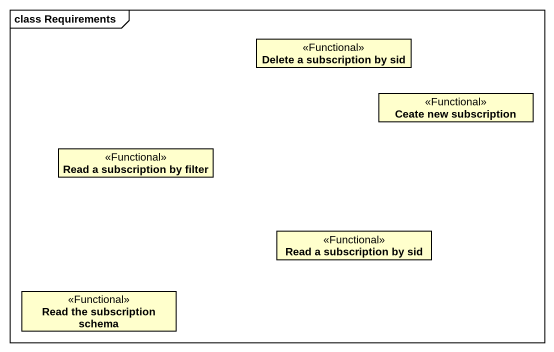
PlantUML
@startuml
mainframe class Requirements
hide circle
hide empty members
class "Delete a subscription by sid" as Delete_a_subscription_by_sid <<Functional>>
class "Ceate new subscription" as Ceate_new_subscription <<Functional>>
class "Read a subscription by filter" as Read_a_subscription_by <<Functional>>
class "Read a subscription by sid" as Read_a_subscription_by_sid <<Functional>>
class "Read the subscription schema" as Read_the_subscription_schema <<Functional>>
@enduml
